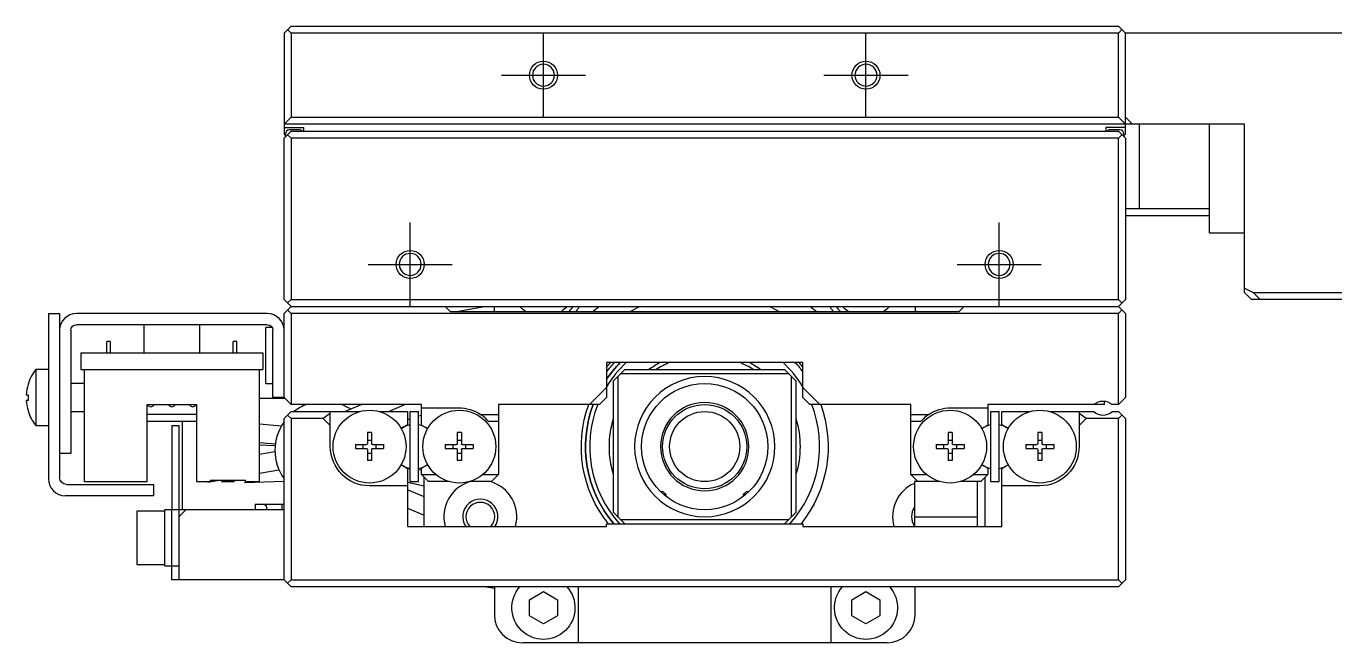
# Model space of a CAD drawing. Extents: x 0 to 740, y -8 to 429.
# Drawn here: x 101.7 to 195, y 381.2 to 425.2 of the extents above; entities that cross this region are included whole.
import ezdxf

# ---------------------------------------------------------------- set-up
doc = ezdxf.new("R2010")
doc.units = 0
doc.header["$LTSCALE"] = 0.5
doc.linetypes.add('CENTER', pattern=[50.8, 31.75, -6.35, 6.35, -6.35])
for name, color, linetype in [('MSM_CENTER', 1, 'CENTER'), ('MSM_CONTINUOUS', 7, 'CONTINUOUS'), ('MSM_NARROW', 5, 'CONTINUOUS')]:
    doc.layers.add(name, color=color, linetype=linetype)

msp = doc.modelspace()

# ---------------------------------------------------------------- linework, layer by layer
at = {"layer": 'MSM_CENTER'}
for p, q in [((138.614, 418.706), (138.614, 424.706)), ((161.614, 418.706), (161.614, 424.706)), ((135.614, 421.706), (141.614, 421.706)), ((158.614, 421.706), (164.614, 421.706)), ((129.114, 405.206), (129.114, 411.206)), ((171.114, 405.206), (171.114, 411.206)), ((126.114, 408.206), (132.114, 408.206)), ((168.114, 408.206), (174.114, 408.206))]:
    msp.add_line(p, q, dxfattribs=at)
at = {"layer": 'MSM_CONTINUOUS'}
for p, q in [((120.114, 424.706), (120.614, 425.206)), ((120.114, 424.706), (120.114, 417.506)), ((120.364, 424.956), (120.614, 424.706)), ((120.614, 425.206), (179.614, 425.206)), ((120.614, 424.706), (120.614, 418.706)), ((179.614, 424.706), (120.614, 424.706)), ((180.114, 424.706), (179.614, 425.206)), ((179.614, 424.706), (179.864, 424.956)), ((179.614, 418.706), (179.614, 424.706)), ((180.114, 417.506), (180.114, 424.706)), ((202.114, 424.706), (180.114, 424.706)), ((120.614, 418.706), (120.114, 418.206)), ((188.614, 418.206), (120.114, 418.206)), ((120.614, 418.706), (179.614, 418.706)), ((180.114, 418.206), (179.614, 418.706)), ((180.614, 418.206), (180.114, 418.706)), ((181.114, 412.206), (181.114, 418.206)), ((186.114, 410.456), (186.114, 418.206)), ((188.614, 406.206), (188.614, 418.206)), ((120.114, 417.981), (121.514, 417.981)), ((120.214, 417.406), (120.114, 417.506)), ((120.114, 417.206), (120.364, 417.456)), ((120.114, 405.706), (120.114, 417.206)), ((120.214, 417.306), (120.214, 417.506)), ((120.614, 417.706), (120.364, 417.456)), ((120.364, 417.456), (120.614, 417.206)), ((121.214, 417.806), (120.514, 417.806)), ((120.614, 417.706), (179.614, 417.706)), ((120.614, 417.206), (120.614, 405.706)), ((179.614, 417.206), (120.614, 417.206)), ((121.514, 417.981), (121.514, 417.706)), ((180.114, 417.981), (178.714, 417.981)), ((178.714, 417.981), (178.714, 417.706)), ((179.714, 417.806), (179.014, 417.806)), ((180.114, 417.206), (179.614, 417.706)), ((179.614, 417.206), (179.864, 417.456)), ((179.614, 405.706), (179.614, 417.206)), ((180.114, 417.506), (180.014, 417.406)), ((180.014, 417.506), (180.014, 417.306)), ((180.114, 417.206), (180.114, 405.706)), ((180.114, 412.206), (186.114, 412.206)), ((180.114, 411.706), (186.114, 411.706)), ((186.114, 410.456), (188.614, 410.456)), ((188.614, 406.512), (189.226, 406.206)), ((189.114, 405.706), (188.614, 406.206)), ((189.226, 406.206), (202.114, 406.206)), ((189.226, 406.206), (189.726, 405.706)), ((120.614, 405.206), (120.114, 405.706)), ((120.114, 404.706), (120.614, 405.206)), ((120.614, 405.706), (120.364, 405.456)), ((120.614, 405.706), (179.614, 405.706)), ((120.614, 405.206), (179.614, 405.206)), ((131.614, 405.206), (131.964, 404.856)), ((132.428, 404.856), (134.413, 405.206)), ((135.114, 404.856), (135.114, 405.206)), ((165.114, 405.206), (165.114, 404.856)), ((168.264, 404.856), (168.614, 405.206)), ((179.864, 405.456), (179.614, 405.706)), ((179.614, 405.206), (180.114, 405.706)), ((179.614, 405.206), (180.114, 404.706)), ((202.114, 405.706), (189.114, 405.706)), ((103.314, 404.706), (104.114, 404.706)), ((103.314, 404.706), (103.314, 392.906)), ((104.114, 404.706), (104.114, 393.006)), ((118.914, 404.706), (105.314, 404.706)), ((120.114, 398.706), (120.114, 404.706)), ((120.364, 404.956), (120.614, 404.706)), ((120.614, 404.706), (120.614, 398.206)), ((179.614, 404.706), (120.614, 404.706)), ((131.964, 404.856), (168.264, 404.856)), ((179.614, 404.706), (179.864, 404.956)), ((179.614, 398.206), (179.614, 404.706)), ((180.114, 404.706), (180.114, 398.706)), ((104.914, 403.506), (104.914, 394.706)), ((118.914, 403.906), (105.314, 403.906)), ((110.114, 403.906), (110.114, 401.906)), ((114.114, 401.906), (114.114, 403.906)), ((118.814, 399.706), (118.814, 403.706)), ((119.26, 403.706), (118.814, 403.706)), ((119.314, 398.706), (119.314, 403.506)), ((107.739, 402.706), (107.489, 402.706)), ((107.489, 401.906), (107.489, 402.706)), ((107.739, 401.906), (107.739, 402.706)), ((116.489, 401.906), (116.489, 402.706)), ((116.739, 402.706), (116.489, 402.706)), ((116.739, 401.906), (116.739, 402.706)), ((105.614, 401.906), (105.614, 400.706)), ((105.614, 401.906), (118.614, 401.906)), ((118.614, 401.906), (118.614, 400.706)), ((102.416, 400.706), (102.416, 396.706)), ((103.314, 400.706), (102.416, 400.706)), ((105.614, 400.706), (118.614, 400.706)), ((105.864, 400.706), (105.864, 392.706)), ((118.364, 392.706), (118.364, 400.706)), ((157.114, 401.206), (143.114, 401.206)), ((143.114, 401.206), (143.114, 398.706)), ((143.614, 399.906), (144.414, 400.706)), ((156.114, 400.406), (144.114, 400.406)), ((144.414, 400.706), (155.814, 400.706)), ((155.814, 400.706), (156.614, 399.906)), ((157.114, 398.706), (157.114, 401.206)), ((101.858, 399.656), (101.858, 399.635)), ((105.864, 399.706), (104.914, 399.706)), ((118.814, 399.706), (119.314, 399.706)), ((143.614, 390.506), (143.614, 399.906)), ((143.914, 400.206), (143.914, 390.206)), ((156.314, 390.206), (156.314, 400.206)), ((156.614, 399.906), (156.614, 390.506)), ((101.726, 398.906), (101.858, 398.906)), ((101.858, 398.506), (101.726, 398.506)), ((101.858, 398.906), (101.858, 398.506)), ((118.364, 398.674), (120.146, 398.674)), ((120.114, 398.706), (119.314, 398.706)), ((120.614, 398.206), (120.114, 398.706)), ((141.907, 398.206), (143.114, 399.413)), ((143.114, 398.706), (142.614, 398.206)), ((157.114, 399.413), (158.321, 398.206)), ((157.614, 398.206), (157.114, 398.706)), ((180.114, 398.706), (179.614, 398.206)), ((101.858, 397.777), (101.858, 397.756)), ((104.914, 397.706), (105.864, 397.706)), ((110.364, 398.206), (113.864, 398.206)), ((110.364, 392.706), (110.364, 398.206)), ((113.864, 398.206), (113.864, 392.706)), ((120.114, 397.206), (120.614, 397.706)), ((129.914, 398.206), (120.614, 398.206)), ((120.614, 397.706), (125.5, 397.706)), ((123.414, 397.56), (122.914, 397.206)), ((123.414, 395.206), (123.414, 397.706)), ((125.661, 398.206), (124.484, 397.706)), ((126.928, 397.706), (128.914, 397.706)), ((127.553, 397.706), (128.73, 398.206)), ((128.914, 397.706), (128.914, 396.756)), ((129.114, 392.706), (129.114, 397.706)), ((129.114, 397.706), (129.714, 397.706)), ((129.714, 392.706), (129.714, 397.706)), ((129.914, 396.756), (129.914, 398.206)), ((129.914, 397.981), (132.569, 397.981)), ((142.614, 398.206), (135.414, 398.206)), ((135.414, 398.206), (135.414, 393.206)), ((149.053, 398.171), (149.05, 398.171)), ((164.814, 398.206), (157.614, 398.206)), ((164.814, 393.206), (164.814, 398.206)), ((167.658, 397.981), (170.314, 397.981)), ((178.614, 398.206), (170.314, 398.206)), ((170.314, 398.206), (170.314, 396.756)), ((170.514, 392.706), (170.514, 397.706)), ((170.514, 397.706), (171.114, 397.706)), ((171.114, 392.706), (171.114, 397.706)), ((171.314, 396.756), (171.314, 397.706)), ((171.314, 397.706), (173.3, 397.706)), ((174.728, 397.706), (177.853, 397.706)), ((176.814, 397.706), (176.814, 395.206)), ((177.314, 397.206), (176.814, 397.56)), ((178.614, 398.206), (178.614, 398.451)), ((179.614, 398.206), (179.175, 398.206)), ((179.175, 397.706), (179.614, 397.706)), ((179.614, 397.706), (180.114, 397.206)), ((102.416, 396.706), (103.314, 396.706)), ((113.864, 397.506), (110.364, 397.506)), ((113.864, 397.006), (110.364, 397.006)), ((112.114, 396.706), (112.614, 396.706)), ((112.114, 396.706), (112.114, 390.706)), ((112.614, 396.706), (112.614, 385.706)), ((112.864, 390.706), (112.864, 397.006)), ((119.921, 396.668), (118.364, 396.81)), ((120.114, 385.706), (120.114, 397.206)), ((120.364, 397.456), (120.614, 397.206)), ((120.614, 397.206), (120.614, 385.706)), ((122.914, 397.206), (120.614, 397.206)), ((122.914, 397.206), (123.414, 396.706)), ((128.914, 396.756), (128.618, 396.585)), ((128.914, 397.135), (129.114, 397.199)), ((129.714, 397.392), (129.914, 397.456)), ((129.914, 396.756), (130.137, 396.627)), ((130.114, 396.631), (130.114, 396.641)), ((134.13, 397.506), (135.414, 397.506)), ((135.414, 397.006), (134.693, 397.006)), ((147.314, 396.649), (147.314, 396.581)), ((164.814, 397.506), (166.098, 397.506)), ((165.535, 397.006), (164.814, 397.006)), ((170.091, 396.627), (170.314, 396.756)), ((170.114, 396.631), (170.114, 396.641)), ((171.61, 396.585), (171.314, 396.756)), ((176.814, 396.706), (177.314, 397.206)), ((179.614, 397.206), (177.314, 397.206)), ((179.614, 397.206), (179.864, 397.456)), ((179.614, 385.706), (179.614, 397.206)), ((180.114, 397.206), (180.114, 385.706)), ((126.359, 396.206), (126.069, 396.206)), ((126.069, 396.206), (126.069, 395.411)), ((126.359, 396.206), (126.359, 395.411)), ((132.759, 396.206), (132.469, 396.206)), ((132.469, 396.206), (132.469, 395.411)), ((132.759, 396.206), (132.759, 395.411)), ((147.25, 396.517), (147.314, 396.581)), ((167.469, 396.206), (167.469, 395.411)), ((167.759, 396.206), (167.469, 396.206)), ((167.759, 396.206), (167.759, 395.411)), ((173.869, 396.206), (173.869, 395.411)), ((174.159, 396.206), (173.869, 396.206)), ((174.159, 396.206), (174.159, 395.411)), ((118.364, 395.505), (119.495, 395.401)), ((118.364, 395.326), (119.482, 395.296)), ((119.466, 394.829), (118.364, 394.634)), ((125.214, 395.351), (125.214, 395.061)), ((125.214, 395.351), (126.009, 395.351)), ((125.214, 395.061), (126.009, 395.061)), ((125.744, 395.351), (125.744, 395.061)), ((126.069, 395.676), (126.359, 395.676)), ((126.069, 395.001), (126.069, 394.206)), ((126.359, 395.001), (126.359, 394.206)), ((126.419, 395.351), (127.214, 395.351)), ((126.419, 395.061), (127.214, 395.061)), ((126.684, 395.061), (126.684, 395.351)), ((127.214, 395.351), (127.214, 395.061)), ((131.614, 395.351), (131.614, 395.061)), ((131.614, 395.351), (132.409, 395.351)), ((131.614, 395.061), (132.409, 395.061)), ((132.144, 395.351), (132.144, 395.061)), ((132.469, 395.676), (132.759, 395.676)), ((132.469, 395.001), (132.469, 394.206)), ((132.759, 395.001), (132.759, 394.206)), ((132.819, 395.351), (133.614, 395.351)), ((132.819, 395.061), (133.614, 395.061)), ((133.084, 395.061), (133.084, 395.351)), ((133.614, 395.351), (133.614, 395.061)), ((166.614, 395.351), (167.409, 395.351)), ((166.614, 395.351), (166.614, 395.061)), ((166.614, 395.061), (167.409, 395.061)), ((167.144, 395.351), (167.144, 395.061)), ((167.469, 395.676), (167.759, 395.676)), ((167.469, 395.001), (167.469, 394.206)), ((167.759, 395.001), (167.759, 394.206)), ((167.819, 395.351), (168.614, 395.351)), ((167.819, 395.061), (168.614, 395.061)), ((168.084, 395.061), (168.084, 395.351)), ((168.614, 395.351), (168.614, 395.061)), ((173.014, 395.351), (173.809, 395.351)), ((173.014, 395.351), (173.014, 395.061)), ((173.014, 395.061), (173.809, 395.061)), ((173.544, 395.351), (173.544, 395.061)), ((173.869, 395.676), (174.159, 395.676)), ((173.869, 395.001), (173.869, 394.206)), ((174.159, 395.001), (174.159, 394.206)), ((174.219, 395.351), (175.014, 395.351)), ((174.219, 395.061), (175.014, 395.061)), ((174.484, 395.061), (174.484, 395.351)), ((175.014, 395.351), (175.014, 395.061)), ((104.914, 394.706), (104.114, 394.706)), ((126.069, 394.736), (126.359, 394.736)), ((126.359, 394.206), (126.069, 394.206)), ((128.599, 393.839), (128.608, 393.838)), ((128.618, 393.827), (128.914, 393.656)), ((132.469, 394.736), (132.759, 394.736)), ((132.759, 394.206), (132.469, 394.206)), ((147.314, 393.831), (147.25, 393.895)), ((147.314, 393.831), (147.314, 393.763)), ((167.469, 394.736), (167.759, 394.736)), ((167.759, 394.206), (167.469, 394.206)), ((171.314, 393.656), (171.61, 393.827)), ((173.869, 394.736), (174.159, 394.736)), ((174.159, 394.206), (173.869, 394.206)), ((118.364, 393.314), (119.748, 393.558)), ((128.714, 393.781), (128.714, 393.771)), ((128.914, 393.656), (128.914, 389.506)), ((129.114, 393.599), (128.914, 393.616)), ((129.914, 393.532), (129.714, 393.549)), ((130.137, 393.785), (129.914, 393.656)), ((129.914, 393.206), (129.914, 393.656)), ((129.914, 393.206), (130.953, 393.206)), ((130.414, 392.706), (129.914, 393.206)), ((130.114, 393.771), (130.114, 393.781)), ((130.114, 389.506), (130.114, 393.006)), ((134.275, 393.206), (135.414, 393.206)), ((135.414, 393.206), (134.914, 392.706)), ((164.814, 393.206), (165.953, 393.206)), ((165.314, 392.706), (164.814, 393.206)), ((169.275, 393.206), (170.314, 393.206)), ((170.314, 393.206), (169.814, 392.706)), ((170.314, 393.656), (170.091, 393.785)), ((170.114, 393.771), (170.114, 393.781)), ((170.114, 389.506), (170.114, 393.006)), ((170.314, 393.656), (170.314, 393.206)), ((171.314, 389.506), (171.314, 393.656)), ((104.614, 392.506), (110.814, 392.506)), ((105.864, 392.706), (110.364, 392.706)), ((110.814, 392.506), (110.814, 391.706)), ((113.864, 392.706), (114.864, 392.706)), ((114.677, 392.664), (115.481, 392.806)), ((114.864, 392.706), (114.864, 392.806)), ((114.864, 392.806), (117.364, 392.806)), ((115.664, 392.806), (115.664, 392.706)), ((115.664, 392.706), (116.564, 392.706)), ((116.039, 392.806), (116.039, 392.706)), ((116.189, 392.806), (116.189, 392.706)), ((116.564, 392.806), (116.564, 392.706)), ((117.284, 392.655), (120.114, 392.741)), ((117.364, 392.706), (117.364, 392.806)), ((117.364, 392.706), (118.364, 392.706)), ((128.914, 392.406), (126.214, 392.406)), ((130.114, 392.376), (128.914, 392.637)), ((130.114, 391.618), (128.914, 392.128)), ((129.114, 392.706), (129.714, 392.706)), ((131.9, 392.706), (130.414, 392.706)), ((134.914, 392.706), (133.328, 392.706)), ((146.95, 392.006), (147.139, 392.006)), ((147.364, 391.781), (147.139, 392.006)), ((149.05, 392.241), (149.051, 392.241)), ((153.089, 392.006), (152.864, 391.781)), ((153.089, 392.006), (153.278, 392.006)), ((166.9, 392.706), (165.064, 392.706)), ((165.064, 392.706), (165.064, 389.506)), ((169.814, 392.706), (168.328, 392.706)), ((169.564, 389.506), (169.564, 392.706)), ((170.514, 392.706), (171.114, 392.706)), ((174.014, 392.406), (171.314, 392.406)), ((110.814, 391.706), (104.514, 391.706)), ((118.064, 391.104), (120.114, 391.104)), ((118.064, 391.104), (118.064, 390.706)), ((119.969, 391.104), (119.969, 390.706)), ((147.364, 391.781), (147.195, 391.781)), ((147.364, 391.644), (147.364, 391.781)), ((153.033, 391.781), (152.864, 391.781)), ((152.864, 391.781), (152.864, 391.644)), ((152.864, 391.644), (152.864, 391.644)), ((109.614, 390.606), (109.614, 386.806)), ((111.614, 390.606), (109.614, 390.606)), ((111.614, 386.706), (111.614, 390.706)), ((120.114, 390.706), (111.614, 390.706)), ((112.114, 386.706), (112.114, 390.706)), ((112.614, 390.206), (113.114, 390.706)), ((118.864, 390.854), (118.864, 390.706)), ((128.914, 390.824), (130.114, 390.314)), ((144.414, 389.706), (143.614, 390.506)), ((156.614, 390.506), (155.814, 389.706)), ((165.064, 390.206), (169.564, 390.206)), ((128.914, 389.506), (143.114, 389.506)), ((143.114, 389.506), (143.114, 389.706)), ((143.114, 389.706), (157.114, 389.706)), ((144.114, 390.006), (156.114, 390.006)), ((157.114, 389.706), (157.114, 389.506)), ((157.114, 389.506), (171.314, 389.506)), ((109.614, 386.806), (111.614, 386.806)), ((111.614, 386.706), (112.614, 386.706)), ((112.114, 385.706), (112.114, 386.706)), ((120.114, 385.706), (112.114, 385.706)), ((120.614, 385.206), (120.114, 385.706)), ((120.614, 385.706), (120.364, 385.456)), ((120.614, 385.706), (179.614, 385.706)), ((179.864, 385.456), (179.614, 385.706)), ((180.114, 385.706), (179.614, 385.206)), ((179.614, 385.206), (120.614, 385.206)), ((135.114, 385.082), (134.413, 385.206)), ((135.114, 385.206), (135.114, 383.206)), ((137.614, 384.283), (138.614, 384.861)), ((138.614, 384.861), (139.614, 384.283)), ((141.114, 381.206), (141.114, 385.206)), ((159.114, 385.206), (159.114, 381.206)), ((160.614, 384.283), (161.614, 384.861)), ((161.614, 384.861), (162.614, 384.283)), ((165.114, 383.206), (165.114, 385.206)), ((137.614, 383.129), (137.614, 384.283)), ((139.614, 384.283), (139.614, 383.129)), ((160.614, 383.129), (160.614, 384.283)), ((162.614, 384.283), (162.614, 383.129)), ((138.614, 382.551), (137.614, 383.129)), ((139.614, 383.129), (138.614, 382.551)), ((161.614, 382.551), (160.614, 383.129)), ((162.614, 383.129), (161.614, 382.551)), ((141.114, 381.206), (137.114, 381.206)), ((159.114, 381.206), (141.114, 381.206)), ((163.114, 381.206), (159.114, 381.206))]:
    msp.add_line(p, q, dxfattribs=at)
at = {"layer": 'MSM_CONTINUOUS', "extrusion": (0, 0, -1)}
for centre, radius in [((-138.614, 421.706), 0.783), ((-161.614, 421.706), 0.783), ((-129.114, 408.206), 0.783), ((-171.114, 408.206), 0.783), ((-150.114, 395.206), 5), ((-150.114, 395.206), 3.15)]:
    msp.add_circle(centre, radius, dxfattribs=at)
at = {"layer": 'MSM_CONTINUOUS'}
for centre, radius in [((150.114, 395.206), 4.5), ((126.214, 395.206), 2.6), ((132.614, 395.206), 2.6), ((150.114, 395.206), 3), ((167.614, 395.206), 2.6), ((174.014, 395.206), 2.6)]:
    msp.add_circle(centre, radius, dxfattribs=at)
for centre, radius, start, end in [((120.514, 417.506), 0.3, 90, 180), ((121.214, 417.506), 0.3, 41.81031, 90), ((179.014, 417.506), 0.3, 90, 138.18969), ((179.714, 417.506), 0.3, 0, 90), ((138.614, 406.706), 2.6, 314.63974, 324.76556), ((138.614, 406.706), 2.982, 321.65491, 329.79972), ((150.114, 395.206), 12.5, 126.86991, 129.46618), ((150.114, 395.206), 11, 114.61999, 118.68491), ((150.114, 395.206), 11, 61.31509, 65.38001), ((150.114, 395.206), 12.5, 50.53382, 53.13009), ((161.614, 406.706), 2.982, 210.20028, 218.34509), ((161.614, 406.706), 2.6, 215.23444, 225.36026), ((105.314, 403.506), 1.2, 90, 180), ((118.914, 403.506), 1.2, 0, 90), ((104.914, 398.706), 3.2, 141.31781, 162.73), ((150.114, 395.206), 8.2, 132.97028, 148.61185), ((150.114, 395.206), 8.5, 135.09913, 145.43968), ((150.114, 395.206), 6.5, 112.61986, 122.20423), ((150.114, 395.206), 6.5, 57.79577, 67.38014), ((150.114, 395.206), 8.2, 31.38815, 47.02972), ((104.914, 398.706), 3.194, 163.09474, 176.40965), ((104.914, 398.706), 3.194, 183.59035, 196.90526), ((104.914, 398.706), 3.2, 197.27, 218.68219), ((110.614, 398.306), 0.25, 203.57818, 336.42182), ((112.114, 398.306), 0.25, 203.57818, 336.42182), ((113.614, 398.306), 0.25, 203.57818, 336.42182), ((122.964, 394.939), 3.5, 111.0105, 127.75299), ((122.964, 394.939), 3.5, 56.92551, 68.9895), ((150.114, 395.206), 8.5, 159.33268, 220.32022), ((150.114, 395.206), 8.2, 158.53987, 222.12356), ((150.114, 395.206), 8.2, 317.87644, 21.46013), ((178.514, 398.456), 1, 228.59038, 311.40962), ((122.964, 394.939), 3.5, 144.5168, 215.48318), ((129.414, 395.206), 1.587, 100.89302, 126.19719), ((129.414, 395.206), 1.587, 53.80275, 79.10691), ((132.569, 395.181), 2.8, 40.67637, 56.13544), ((167.658, 395.181), 2.8, 123.86456, 139.32363), ((170.814, 395.206), 1.587, 100.89302, 126.19719), ((170.814, 395.206), 1.587, 53.80275, 79.10691), ((129.529, 395.091), 1.75, 121.37827, 127.00597), ((170.699, 395.091), 1.75, 52.99403, 58.62173), ((129.414, 395.206), 1.588, 233.80281, 259.10698), ((129.529, 395.321), 1.75, 232.99403, 238.62173), ((129.414, 395.206), 1.588, 280.89309, 306.19725), ((170.814, 395.206), 1.588, 233.80281, 259.10698), ((170.814, 395.206), 1.588, 280.89309, 306.19725), ((170.699, 395.321), 1.75, 301.37827, 307.00597), ((104.514, 392.906), 1.2, 180, 270), ((134.114, 390.206), 2.6, 105.94237, 195.6185), ((134.114, 390.206), 2.6, 344.3815, 74.05763), ((166.114, 390.206), 2.6, 113.81884, 195.6185), ((134.114, 390.206), 1.025, 316.92722, 223.07278), ((137.114, 383.206), 2, 180, 270), ((163.114, 383.206), 2, 270, 0)]:
    msp.add_arc(centre, radius, start, end, dxfattribs=at)
at = {"layer": 'MSM_CONTINUOUS', "extrusion": (0, 0, -1)}
for centre, radius, start, end in [((-138.614, 406.706), 2.25, 304.69209, 318.18965), ((-138.614, 406.706), 2.25, 221.81035, 235.30791), ((-161.614, 406.706), 2.25, 304.69209, 318.18965), ((-161.614, 406.706), 2.25, 221.81035, 235.30791), ((-105.314, 403.506), 0.4, 0, 90), ((-118.914, 403.506), 0.4, 90, 180), ((-150.114, 395.206), 8.5, 34.56032, 44.90087), ((-150.114, 395.206), 9, 38.94244, 41.81031), ((-150.114, 395.206), 8.8, 37.30179, 42.98589), ((-150.114, 395.206), 6.8, 53.98115, 61.92751), ((-150.114, 395.206), 6.8, 118.07249, 126.01885), ((-150.114, 395.206), 8.8, 137.01411, 142.69821), ((-150.114, 395.206), 9, 138.18969, 141.05756), ((-178.514, 397.456), 1, 48.59038, 131.40962), ((-132.569, 395.181), 2.8, 90, 123.86456), ((-150.114, 395.206), 8.8, 321.31781, 19.93227), ((-150.114, 395.206), 8.5, 319.67978, 20.66732), ((-150.114, 395.206), 8.8, 160.06773, 218.68219), ((-167.658, 395.181), 2.8, 56.13544, 90), ((-129.299, 395.091), 1.75, 118.62173, 127.00597), ((-150.114, 395.206), 6.8, 342.91742, 17.08258), ((-150.114, 395.206), 6.8, 162.91742, 197.08258), ((-170.929, 395.091), 1.75, 52.99403, 61.37827), ((-126.214, 395.206), 2.8, 270, 0), ((-126.009, 395.411), 0.06, 180, 270), ((-126.009, 395.001), 0.06, 90, 180), ((-126.419, 395.411), 0.06, 270, 0), ((-126.419, 395.001), 0.06, 0, 90), ((-132.409, 395.411), 0.06, 180, 270), ((-132.409, 395.001), 0.06, 90, 180), ((-132.819, 395.411), 0.06, 270, 0), ((-132.819, 395.001), 0.06, 0, 90), ((-167.409, 395.411), 0.06, 180, 270), ((-167.409, 395.001), 0.06, 90, 180), ((-167.819, 395.411), 0.06, 270, 0), ((-167.819, 395.001), 0.06, 0, 90), ((-173.809, 395.411), 0.06, 180, 270), ((-173.809, 395.001), 0.06, 90, 180), ((-174.014, 395.206), 2.8, 180, 270), ((-174.219, 395.411), 0.06, 270, 0), ((-174.219, 395.001), 0.06, 0, 90), ((-129.299, 395.321), 1.75, 232.99403, 241.37827), ((-170.929, 395.321), 1.75, 298.62173, 307.00597), ((-104.614, 393.006), 0.5, 270, 0), ((-118.614, 390.854), 0.25, 90, 180), ((-138.614, 383.706), 2.25, 138.18972, 41.81026), ((-161.614, 383.706), 2.25, 138.18972, 41.81026)]:
    msp.add_arc(centre, radius, start, end, dxfattribs=at)
at = {"layer": 'MSM_NARROW'}
msp.add_line((152.864, 391.644), (152.864, 391.644), dxfattribs=at)
for centre, radius in [((138.614, 421.706), 1), ((161.614, 421.706), 1), ((129.114, 408.206), 1), ((171.114, 408.206), 1), ((150.114, 395.206), 2.5)]:
    msp.add_circle(centre, radius, dxfattribs=at)
for centre, start, end in [((134.114, 390.206), 325.9442, 214.0558), ((166.114, 390.206), 147.14012, 212.85988)]:
    msp.add_arc(centre, 1.25, start, end, dxfattribs=at)

doc.saveas('drawing.dxf')
